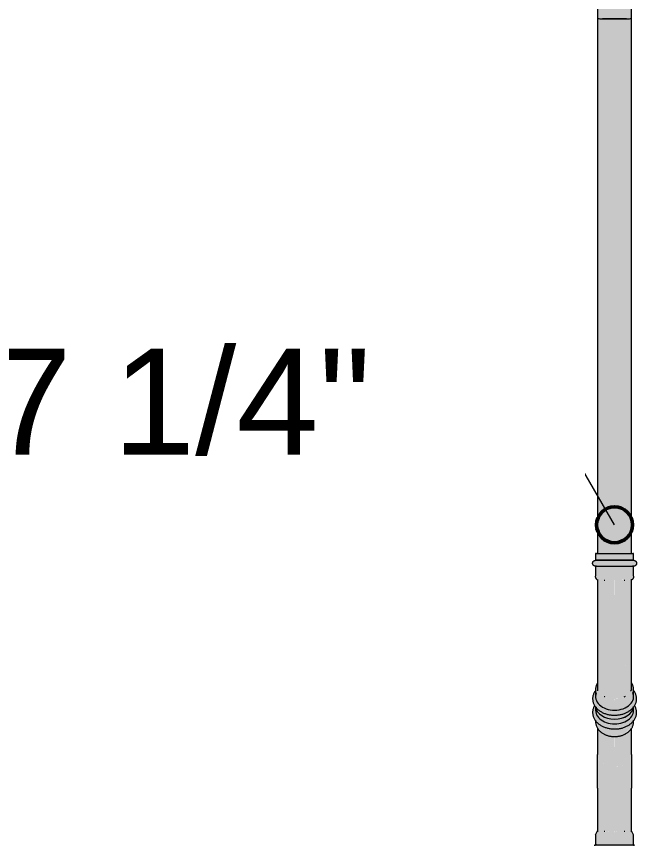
# Model space of a CAD drawing. Header units: inches. Extents: x -3679 to 241, y -496 to 1784.
# Drawn here: x -448.3 to -413.78, y 210.04 to 255.79 of the extents above; entities that cross this region are included whole.
import ezdxf

# ---------------------------------------------------------------- set-up
doc = ezdxf.new("R2010")
doc.units = ezdxf.units.IN
doc.header["$MEASUREMENT"] = 0
doc.layers.add('G-ANNO-DIMS', color=251, linetype='Continuous', lineweight=9)
doc.layers.add('P-PIPE', color=1, linetype='Continuous', lineweight=9)
doc.styles.add('Arial_1', font='arial.ttf', dxfattribs={"height": 5.901198})

# ---------------------------------------------------------------- blocks, each defined once
blk = doc.blocks.new('Victaulic-VicPress316-Elbow 90-45deg Style P568_P571 - Standard-1201902-LOWER PARKING')
at = {"layer": 'P-PIPE'}
for points in [[(-415.334, 216.172), (-415, 216.185), (-415, 216.417), (-415.622, 216.56), (-416.007, 216.936), (-416.007, 217.325), (-416.095, 217.435), (-416.172, 217.276), (-416.223, 217.053), (-416.17, 216.785), (-416.047, 216.603), (-415.888, 216.427), (-415.675, 216.288)], [(-415, 216.185), (-414.323, 216.289), (-414.12, 216.414), (-413.953, 216.603), (-413.829, 216.785), (-413.776, 217.053), (-413.897, 217.433), (-413.993, 217.324), (-413.993, 216.936), (-414.377, 216.56), (-415, 216.417), (-415, 216.3)], [(-415, 216.417), (-415, 216.681), (-415.627, 216.829), (-416.007, 217.182), (-416.007, 216.936), (-415.622, 216.56), (-415.311, 216.489)], [(-415, 216.681), (-414.371, 216.83), (-413.993, 217.201), (-414.005, 217.192), (-414.381, 216.828), (-415, 216.686)], [(-415, 216.417), (-414.377, 216.56), (-413.993, 216.936), (-413.993, 217.2), (-414.378, 216.825), (-415, 216.681), (-415, 216.489)], [(-415, 215.717), (-415, 215.793), (-415.622, 215.937), (-416.007, 216.33), (-416.01, 216.563), (-416.024, 216.578), (-416.03, 216.413), (-416.001, 216.276), (-415.925, 216.138), (-415.824, 216.021), (-415.685, 215.909), (-415.466, 215.801), (-415.211, 215.731), (-415.036, 215.719)], [(-415, 215.793), (-415, 216.185), (-415.371, 216.185), (-415.7, 216.304), (-415.894, 216.433), (-416.007, 216.546), (-416.007, 216.313), (-415.622, 215.937), (-415.17, 215.833)], [(-415, 216.681), (-415, 216.686), (-415.623, 216.829), (-415.622, 216.825), (-415, 216.681)], [(-415, 215.717), (-414.689, 215.762), (-414.525, 215.809), (-414.354, 215.886), (-414.27, 215.944), (-414.153, 216.046), (-414.075, 216.138), (-413.977, 216.334), (-413.981, 216.571), (-413.993, 216.545), (-413.993, 216.313), (-414.377, 215.937), (-415, 215.793), (-415, 215.722)], [(-415, 215.793), (-414.37, 215.944), (-413.993, 216.33), (-413.993, 216.558), (-414.12, 216.414), (-414.325, 216.288), (-414.74, 216.221), (-415, 216.172), (-415, 215.865)], [(-415, 214.034), (-415.007, 215.718), (-415.249, 215.741), (-415.54, 215.833), (-415.789, 215.993), (-415.827, 216.024), (-415.95, 216.183), (-415.935, 214.591), (-415.861, 214.429), (-415.778, 214.326), (-415.7, 214.255), (-415.545, 214.159), (-415.401, 214.1), (-415.246, 214.06), (-415.165, 214.044)], [(-415, 214.034), (-414.723, 214.065), (-414.577, 214.107), (-414.461, 214.156), (-414.328, 214.235), (-414.217, 214.33), (-414.149, 214.414), (-414.107, 214.478), (-414.064, 214.591), (-414.05, 214.708), (-414.052, 216.184), (-414.086, 216.125), (-414.214, 215.993), (-414.331, 215.898), (-414.531, 215.807), (-414.689, 215.762), (-414.903, 215.728), (-415, 215.717), (-415, 214.044)], [(-415.248, 210.421), (-415.204, 210.427), (-415, 210.456), (-415, 212.846), (-415.95, 212.849), (-415.949, 210.435), (-415.891, 210.458), (-415.815, 210.428), (-415.729, 210.434), (-415.654, 210.437), (-415.535, 210.456), (-415.4, 210.438), (-415.25, 210.421)], [(-414.177, 210.428), (-414.168, 210.429), (-414.096, 210.458), (-414.05, 210.435), (-414.064, 212.849), (-415, 212.846), (-414.993, 210.455), (-414.6, 210.435), (-414.326, 210.437), (-414.18, 210.428)], [(-415, 210.237), (-415.007, 210.454), (-415.279, 210.424), (-415.61, 210.448), (-415.731, 210.434), (-415.847, 210.432), (-415.907, 210.456), (-416.007, 210.397), (-416.03, 210.36), (-416.007, 210.24), (-415.179, 210.237)], [(-415, 209.681), (-415, 210.237), (-416.007, 210.239), (-416.007, 209.684), (-415.277, 209.681)], [(-415, 210.237), (-413.993, 210.24), (-413.993, 210.241), (-413.97, 210.359), (-414.019, 210.42), (-414.11, 210.457), (-414.18, 210.428), (-414.463, 210.456), (-414.53, 210.439), (-414.789, 210.438), (-415, 210.456), (-415, 210.359)], [(-415, 209.681), (-413.993, 209.684), (-413.993, 210.24), (-415, 210.237), (-415, 209.681)], [(-415, 209.352), (-415, 209.681), (-416.011, 209.683), (-416.223, 209.52), (-416.157, 209.406), (-416.007, 209.355), (-415.205, 209.352)], [(-415, 209.352), (-413.993, 209.355), (-413.834, 209.407), (-413.776, 209.52), (-413.889, 209.614), (-413.993, 209.684), (-415, 209.681), (-415, 209.433)], [(-415, 208.976), (-415, 209.352), (-416.007, 209.352), (-416.007, 208.979), (-415.068, 208.976)], [(-415, 208.976), (-413.993, 208.979), (-413.993, 209.355), (-415, 209.352), (-415, 209.03)]]:
    blk.add_hatch(color=256, dxfattribs=at).paths.add_polyline_path(points, flags=0)
h = blk.add_hatch(color=256, dxfattribs=at)
h.paths.add_polyline_path([(-415, 212.846), (-415, 214.034), (-415.246, 214.06), (-415.325, 214.075), (-415.475, 214.124), (-415.672, 214.235), (-415.728, 214.275), (-415.823, 214.371), (-415.893, 214.478), (-415.935, 214.591), (-415.95, 214.591), (-415.935, 212.849), (-415.165, 212.846)], flags=0)
h.paths.add_polyline_path([(-415.893, 212.848), (-415.893, 212.849), (-415.912, 213.27)], flags=0)
h = blk.add_hatch(color=256, dxfattribs=at)
h.paths.add_polyline_path([(-415, 212.846), (-414.05, 212.85), (-414.064, 214.591), (-414.107, 214.478), (-414.217, 214.33), (-414.328, 214.235), (-414.461, 214.156), (-414.525, 214.124), (-414.754, 214.06), (-414.835, 214.044), (-415, 214.034), (-415, 212.846)], flags=0)
h.paths.add_polyline_path([(-414.064, 212.849), (-414.064, 212.85), (-414.069, 213.353)], flags=0)
for p, q in [((-416.059, 217.381), (-416.059, 217.169)), ((-413.941, 217.169), (-413.941, 217.383)), ((-416.059, 216.621), (-416.059, 216.545)), ((-413.941, 216.545), (-413.941, 216.621)), ((-415.95, 216.183), (-415.95, 214.708)), ((-414.05, 214.708), (-414.05, 216.188)), ((-415.95, 212.85), (-415.95, 210.412)), ((-414.05, 210.415), (-414.05, 212.85)), ((-416.059, 210.241), (-415.95, 210.459)), ((-416.059, 210.241), (-416.059, 209.685)), ((-413.941, 210.241), (-414.05, 210.459)), ((-413.941, 209.685), (-413.941, 210.241)), ((-416.059, 209.356), (-416.059, 208.98)), ((-413.941, 208.98), (-413.941, 209.356))]:
    blk.add_line(p, q, dxfattribs=at)
at = {"layer": 'P-PIPE', "flags": 128}
for points in [[(-416.101, 217.454), (-416.111, 217.439), (-416.131, 217.404), (-416.149, 217.369), (-416.166, 217.332), (-416.18, 217.295), (-416.193, 217.258), (-416.203, 217.219), (-416.211, 217.181), (-416.218, 217.142), (-416.222, 217.103), (-416.223, 217.063), (-416.223, 217.024), (-416.22, 216.985), (-416.215, 216.946), (-416.208, 216.907), (-416.199, 216.869), (-416.187, 216.831), (-416.174, 216.793), (-416.159, 216.756), (-416.141, 216.72), (-416.122, 216.685), (-416.101, 216.651), (-416.078, 216.617), (-416.054, 216.585), (-416.028, 216.553), (-416, 216.522), (-415.971, 216.493), (-415.94, 216.464), (-415.908, 216.436), (-415.875, 216.41), (-415.841, 216.385), (-415.805, 216.36), (-415.768, 216.337), (-415.73, 216.316), (-415.691, 216.295), (-415.651, 216.275), (-415.61, 216.257), (-415.569, 216.24), (-415.526, 216.224), (-415.483, 216.21), (-415.439, 216.197), (-415.395, 216.185), (-415.35, 216.174), (-415.304, 216.165), (-415.259, 216.157), (-415.212, 216.15), (-415.166, 216.145), (-415.119, 216.141), (-415.072, 216.138), (-415.025, 216.137), (-415, 216.136)], [(-415, 216.136), (-414.953, 216.137), (-414.906, 216.139), (-414.859, 216.142), (-414.812, 216.147), (-414.766, 216.153), (-414.72, 216.16), (-414.674, 216.169), (-414.629, 216.179), (-414.584, 216.19), (-414.54, 216.203), (-414.497, 216.216), (-414.454, 216.232), (-414.412, 216.248), (-414.37, 216.265), (-414.33, 216.284), (-414.29, 216.304), (-414.252, 216.325), (-414.215, 216.348), (-414.178, 216.371), (-414.143, 216.396), (-414.109, 216.422), (-414.076, 216.449), (-414.045, 216.477), (-414.015, 216.506), (-413.987, 216.536), (-413.96, 216.567), (-413.934, 216.599), (-413.911, 216.633), (-413.889, 216.667), (-413.868, 216.701), (-413.85, 216.737), (-413.834, 216.773), (-413.819, 216.81), (-413.807, 216.848), (-413.796, 216.886), (-413.788, 216.925), (-413.782, 216.964), (-413.778, 217.003), (-413.776, 217.042), (-413.777, 217.082), (-413.78, 217.121), (-413.785, 217.16), (-413.792, 217.199), (-413.801, 217.237), (-413.812, 217.275), (-413.826, 217.312), (-413.841, 217.349), (-413.858, 217.385), (-413.878, 217.42), (-413.891, 217.442)], [(-416.059, 216.545), (-416.058, 216.507), (-416.055, 216.47), (-416.049, 216.433), (-416.042, 216.396), (-416.033, 216.359), (-416.021, 216.324), (-416.008, 216.288), (-415.993, 216.254), (-415.977, 216.221), (-415.958, 216.188), (-415.938, 216.157), (-415.917, 216.126), (-415.894, 216.097), (-415.87, 216.068), (-415.845, 216.041), (-415.819, 216.014), (-415.791, 215.989), (-415.763, 215.965), (-415.733, 215.942), (-415.702, 215.92), (-415.671, 215.899), (-415.639, 215.88), (-415.606, 215.861), (-415.572, 215.844), (-415.538, 215.827), (-415.503, 215.812), (-415.467, 215.798), (-415.431, 215.785), (-415.394, 215.773), (-415.357, 215.762), (-415.32, 215.752), (-415.282, 215.744), (-415.244, 215.736), (-415.205, 215.73), (-415.167, 215.724), (-415.128, 215.72), (-415.089, 215.717), (-415.05, 215.715), (-415.01, 215.714), (-415, 215.714)], [(-415, 215.714), (-414.961, 215.715), (-414.921, 215.716), (-414.882, 215.719), (-414.843, 215.723), (-414.805, 215.728), (-414.766, 215.734), (-414.728, 215.741), (-414.69, 215.75), (-414.652, 215.759), (-414.615, 215.77), (-414.578, 215.781), (-414.542, 215.794), (-414.506, 215.808), (-414.471, 215.823), (-414.437, 215.839), (-414.403, 215.856), (-414.37, 215.875), (-414.337, 215.894), (-414.306, 215.914), (-414.275, 215.936), (-414.245, 215.959), (-414.216, 215.983), (-414.188, 216.007), (-414.161, 216.034), (-414.136, 216.061), (-414.111, 216.089), (-414.088, 216.118), (-414.067, 216.148), (-414.046, 216.18), (-414.028, 216.212), (-414.011, 216.245), (-413.995, 216.279), (-413.982, 216.314), (-413.97, 216.35), (-413.96, 216.386), (-413.952, 216.423), (-413.946, 216.46), (-413.943, 216.497), (-413.941, 216.535), (-413.941, 216.545)], [(-415.95, 212.85), (-415.95, 212.955), (-415.95, 213.06), (-415.95, 213.165), (-415.95, 213.269), (-415.95, 213.373), (-415.95, 213.475), (-415.95, 213.577), (-415.95, 213.678), (-415.95, 213.777), (-415.95, 213.874), (-415.95, 213.97), (-415.95, 214.064), (-415.95, 214.157), (-415.95, 214.247), (-415.95, 214.335), (-415.95, 214.42), (-415.95, 214.503), (-415.95, 214.583), (-415.95, 214.661), (-415.95, 214.708)], [(-414.05, 214.708), (-414.05, 214.633), (-414.05, 214.554), (-414.05, 214.473), (-414.05, 214.389), (-414.05, 214.303), (-414.05, 214.214), (-414.05, 214.123), (-414.05, 214.03), (-414.05, 213.935), (-414.05, 213.839), (-414.05, 213.741), (-414.05, 213.641), (-414.05, 213.54), (-414.05, 213.438), (-414.05, 213.335), (-414.05, 213.231), (-414.05, 213.127), (-414.05, 213.022), (-414.05, 212.917), (-414.05, 212.85)], [(-416.003, 209.686), (-416.017, 209.686), (-416.028, 209.686), (-416.039, 209.686), (-416.047, 209.686), (-416.055, 209.685), (-416.062, 209.685), (-416.071, 209.685), (-416.118, 209.674), (-416.082, 209.358), (-416.066, 209.356), (-416.059, 209.356), (-416.052, 209.355), (-416.043, 209.355), (-416.034, 209.355), (-416.023, 209.355), (-416.011, 209.355), (-415.997, 209.354), (-415.981, 209.354), (-415.964, 209.354), (-415.946, 209.354), (-415.926, 209.354), (-415.904, 209.354), (-415.881, 209.354), (-415.857, 209.353), (-415.831, 209.353), (-415.804, 209.353), (-415.776, 209.353), (-415.746, 209.353), (-415.716, 209.353), (-415.684, 209.353), (-415.651, 209.353), (-415.617, 209.352), (-415.582, 209.352), (-415.546, 209.352), (-415.509, 209.352), (-415.472, 209.352), (-415.433, 209.352), (-415.394, 209.352), (-415.355, 209.352), (-415.315, 209.352), (-415.274, 209.352), (-415.233, 209.352), (-415.191, 209.352), (-415.149, 209.352), (-415.107, 209.352), (-415.065, 209.352), (-415.023, 209.352), (-415, 209.352)], [(-415, 209.352), (-414.957, 209.352), (-414.915, 209.352), (-414.873, 209.352), (-414.831, 209.352), (-414.789, 209.352), (-414.748, 209.352), (-414.707, 209.352), (-414.666, 209.352), (-414.626, 209.352), (-414.587, 209.352), (-414.548, 209.352), (-414.51, 209.352), (-414.473, 209.352), (-414.437, 209.352), (-414.401, 209.352), (-414.367, 209.352), (-414.333, 209.353), (-414.301, 209.353), (-414.27, 209.353), (-414.239, 209.353), (-414.21, 209.353), (-414.183, 209.353), (-414.156, 209.353), (-414.131, 209.353), (-414.108, 209.354), (-414.085, 209.354), (-414.065, 209.354), (-414.045, 209.354), (-414.027, 209.354), (-414.011, 209.354), (-413.996, 209.355), (-413.983, 209.355), (-413.971, 209.355), (-413.961, 209.355), (-413.952, 209.355), (-413.945, 209.355), (-413.938, 209.356), (-413.929, 209.356), (-413.882, 209.367), (-413.918, 209.683), (-413.933, 209.685), (-413.941, 209.685), (-413.948, 209.686), (-413.956, 209.686), (-413.966, 209.686), (-413.976, 209.686), (-413.989, 209.686)]]:
    blk.add_lwpolyline(points, dxfattribs=at)
at = {"layer": 'P-PIPE'}
for centre, major_axis, ratio, start_param, end_param in [((-415, 217.433), (1.059, 0), 0.710047, 3.233778, 4.712389), ((-415, 217.433), (1.059, 0), 0.710047, 4.712389, 6.196361), ((-415, 217.169), (1.059, 0), 0.710047, 2.910625, 4.712389), ((-415, 217.169), (1.059, 0), 0.710047, 4.712389, 6.514367), ((-415, 210.459), (0.95, 0), 0.004167, 4.055861, 4.108072), ((-415, 210.459), (0.95, 0), 0.004167, 5.316706, 5.368917), ((-415, 209.685), (-1.059, 0), 0.004167, 5.969026, 7.853982), ((-415, 209.685), (1.059, 0), 0.004167, 4.712389, 6.597345), ((-415, 209.356), (1.059, 0), 0.004167, 2.850113, 4.712389), ((-415, 209.356), (1.059, 0), 0.004167, 4.712389, 6.550885), ((-415, 208.98), (1.059, 0), 0.004167, 2.827433, 4.712389), ((-415, 208.98), (1.059, 0), 0.004167, 4.712389, 6.597345)]:
    blk.add_ellipse(centre, major_axis=major_axis, ratio=ratio, start_param=start_param, end_param=end_param, dxfattribs=at)
blk = doc.blocks.new('Victaulic-VicPress316-Elbow 90-45deg Style P568_P571 - Standard-1201956-LOWER PARKING')
at = {"layer": 'P-PIPE'}
for points in [[(-415, 225.523), (-415, 225.898), (-416.007, 225.899), (-416.007, 225.524), (-415.311, 225.523)], [(-415, 225.194), (-415, 225.523), (-416.047, 225.511), (-416.166, 225.472), (-416.224, 225.359), (-416.165, 225.305), (-416.007, 225.195), (-415.239, 225.194)], [(-415, 224.637), (-415.005, 225.194), (-416.007, 225.194), (-416.007, 224.638), (-415.234, 224.638)], [(-415, 224.637), (-413.993, 224.638), (-413.993, 225.195), (-415, 225.194), (-415, 224.638)], [(-415, 224.42), (-415, 224.637), (-416.007, 224.638), (-416.03, 224.52), (-415.981, 224.46), (-415.891, 224.42), (-415.82, 224.45), (-415.537, 224.42), (-415.47, 224.437), (-415.211, 224.437), (-415.002, 224.42)], [(-415, 222.029), (-415.007, 224.42), (-415.4, 224.44), (-415.674, 224.44), (-415.832, 224.448), (-415.904, 224.42), (-415.95, 224.444), (-415.936, 222.03), (-415.165, 222.029)], [(-415, 224.42), (-414.993, 224.421), (-414.721, 224.451), (-414.39, 224.429), (-414.269, 224.443), (-414.153, 224.446), (-414.093, 224.422), (-413.993, 224.483), (-413.97, 224.52), (-413.993, 224.638), (-415, 224.637), (-415, 224.468)], [(-415, 222.029), (-414.05, 222.03), (-414.051, 224.444), (-414.109, 224.42), (-414.185, 224.449), (-414.271, 224.443), (-414.346, 224.439), (-414.463, 224.42), (-414.563, 224.436), (-414.796, 224.448), (-415, 224.42)], [(-415, 219.497), (-415, 222.029), (-415.95, 222.03), (-415.936, 220.052), (-415.893, 219.939), (-415.823, 219.833), (-415.728, 219.737), (-415.611, 219.654), (-415.475, 219.587), (-415.325, 219.537), (-415.165, 219.507)], [(-415, 219.497), (-414.835, 219.507), (-414.675, 219.537), (-414.525, 219.587), (-414.345, 219.686), (-414.272, 219.737), (-414.177, 219.833), (-414.107, 219.939), (-414.065, 220.052), (-414.05, 220.169), (-414.065, 222.03), (-415, 222.029), (-415, 219.507)], [(-415.244, 217.806), (-415, 217.808), (-415, 219.497), (-415.165, 219.507), (-415.325, 219.537), (-415.475, 219.587), (-415.611, 219.654), (-415.77, 219.779), (-415.823, 219.833), (-415.893, 219.939), (-415.936, 220.052), (-415.95, 220.169), (-415.939, 218.404), (-415.904, 218.272), (-415.891, 218.261), (-415.814, 218.115), (-415.623, 217.97), (-415.514, 217.915), (-415.438, 217.875), (-415.248, 217.807)], [(-414.993, 217.808), (-414.68, 217.833), (-414.489, 217.913), (-414.426, 217.951), (-414.312, 218.005), (-414.17, 218.136), (-414.067, 218.379), (-414.05, 218.463), (-414.065, 220.052), (-414.107, 219.939), (-414.177, 219.833), (-414.272, 219.737), (-414.39, 219.654), (-414.525, 219.587), (-414.675, 219.537), (-414.835, 219.507), (-415, 219.497), (-415, 217.808)], [(-415.335, 216.939), (-415, 216.951), (-415, 217.184), (-415.623, 217.327), (-416.007, 217.701), (-416.018, 218.199), (-416.034, 218.279), (-416.094, 218.197), (-416.171, 218.084), (-416.224, 217.817), (-416.172, 217.594), (-416.08, 217.403), (-415.888, 217.193), (-415.675, 217.054)], [(-415, 217.577), (-415.007, 217.807), (-415.279, 217.818), (-415.48, 217.891), (-415.574, 217.951), (-415.7, 218.013), (-415.847, 218.167), (-415.919, 218.303), (-415.95, 218.527), (-415.95, 218.688), (-416.001, 218.595), (-416.03, 218.458), (-416.007, 218.095), (-415.623, 217.72), (-415.179, 217.618)], [(-415, 217.577), (-414.378, 217.72), (-413.993, 218.095), (-413.993, 218.235), (-413.97, 218.361), (-413.978, 218.537), (-414.05, 218.677), (-414.065, 218.39), (-414.097, 218.272), (-414.124, 218.229), (-414.199, 218.104), (-414.331, 217.99), (-414.463, 217.931), (-414.531, 217.884), (-414.758, 217.816), (-415, 217.807), (-415, 217.655)], [(-415, 216.951), (-414.761, 216.968), (-414.323, 217.055), (-414.12, 217.18), (-413.89, 217.442), (-413.777, 217.817), (-413.837, 218.095), (-413.982, 218.297), (-413.993, 218.162), (-413.993, 217.701), (-414.378, 217.327), (-415, 217.184), (-415, 216.968)], [(-415, 217.184), (-415, 217.577), (-415.623, 217.72), (-416.007, 218.095), (-416.007, 217.701), (-415.623, 217.327), (-415.277, 217.247)], [(-415, 217.184), (-414.378, 217.327), (-413.993, 217.701), (-413.999, 218.089), (-414.378, 217.72), (-415, 217.577), (-415, 217.255)], [(-415, 216.686), (-415.003, 216.951), (-415.372, 216.951), (-415.7, 217.07), (-415.888, 217.193), (-416.007, 217.312), (-415.996, 217.193), (-415.623, 216.829), (-415.205, 216.733)], [(-415, 216.686), (-414.378, 216.829), (-413.993, 217.204), (-413.993, 217.324), (-414.12, 217.18), (-414.325, 217.055), (-414.761, 216.968), (-415, 216.939)]]:
    blk.add_hatch(color=256, dxfattribs=at).paths.add_polyline_path(points, flags=0)
h = blk.add_hatch(color=256, dxfattribs=at)
h.paths.add_polyline_path([(-415, 225.523), (-413.993, 225.524), (-413.993, 225.899), (-415, 225.898), (-415, 225.523)], flags=0)
h.paths.add_polyline_path([(-414.689, 225.523), (-414.689, 225.523), (-414.717, 225.622)], flags=0)
h = blk.add_hatch(color=256, dxfattribs=at)
h.paths.add_polyline_path([(-415, 225.194), (-413.993, 225.195), (-413.777, 225.359), (-413.828, 225.456), (-413.993, 225.524), (-415, 225.523), (-415, 225.276)], flags=0)
h.paths.add_polyline_path([(-413.828, 225.456), (-413.835, 225.473), (-413.83, 225.457)], flags=0)
for p, q in [((-416.059, 225.899), (-416.059, 225.524)), ((-413.941, 225.524), (-413.941, 225.899)), ((-416.059, 225.195), (-416.059, 224.638)), ((-413.941, 224.638), (-413.941, 225.195)), ((-415.95, 224.464), (-415.95, 222.03)), ((-414.05, 222.03), (-414.05, 224.467)), ((-415.95, 220.169), (-415.95, 218.403)), ((-414.05, 218.403), (-414.05, 220.169)), ((-416.059, 218.326), (-416.059, 217.933)), ((-413.941, 217.933), (-413.941, 218.326))]:
    blk.add_line(p, q, dxfattribs=at)
at = {"layer": 'P-PIPE', "flags": 128}
for points in [[(-416.059, 225.195), (-416.066, 225.195), (-416.072, 225.195), (-416.079, 225.196), (-416.085, 225.197), (-416.092, 225.198), (-416.098, 225.2), (-416.105, 225.201), (-416.111, 225.203), (-416.117, 225.205), (-416.123, 225.208), (-416.129, 225.211), (-416.135, 225.214), (-416.141, 225.217), (-416.147, 225.22), (-416.152, 225.224), (-416.157, 225.227), (-416.163, 225.232), (-416.168, 225.236), (-416.173, 225.24), (-416.177, 225.245), (-416.182, 225.25), (-416.186, 225.255), (-416.19, 225.26), (-416.194, 225.265), (-416.198, 225.271), (-416.201, 225.276), (-416.204, 225.282), (-416.207, 225.288), (-416.21, 225.294), (-416.213, 225.3), (-416.215, 225.306), (-416.217, 225.312), (-416.219, 225.319), (-416.22, 225.325), (-416.221, 225.331), (-416.222, 225.338), (-416.223, 225.345), (-416.223, 225.351), (-416.224, 225.358), (-416.224, 225.364), (-416.223, 225.371), (-416.223, 225.377), (-416.222, 225.384), (-416.221, 225.39), (-416.219, 225.397), (-416.218, 225.403), (-416.216, 225.409), (-416.214, 225.416), (-416.211, 225.422), (-416.209, 225.428), (-416.206, 225.434), (-416.203, 225.44), (-416.199, 225.445), (-416.196, 225.451), (-416.192, 225.456), (-416.188, 225.461), (-416.184, 225.467), (-416.18, 225.471), (-416.175, 225.476), (-416.17, 225.481), (-416.165, 225.485), (-416.16, 225.489), (-416.155, 225.493), (-416.15, 225.497), (-416.144, 225.5), (-416.138, 225.504), (-416.132, 225.507), (-416.126, 225.51), (-416.12, 225.512), (-416.114, 225.514), (-416.108, 225.517), (-416.102, 225.518), (-416.095, 225.52), (-416.089, 225.521), (-416.082, 225.522), (-416.076, 225.523), (-416.069, 225.524), (-416.063, 225.524), (-416.059, 225.524)], [(-415, 225.523), (-415.043, 225.523), (-415.085, 225.523), (-415.127, 225.523), (-415.169, 225.523), (-415.211, 225.523), (-415.252, 225.523), (-415.293, 225.523), (-415.333, 225.523), (-415.373, 225.523), (-415.413, 225.523), (-415.451, 225.523), (-415.489, 225.523), (-415.526, 225.523), (-415.563, 225.523), (-415.598, 225.523), (-415.633, 225.523), (-415.666, 225.523), (-415.698, 225.523), (-415.73, 225.523), (-415.76, 225.523), (-415.789, 225.523), (-415.816, 225.523), (-415.843, 225.523), (-415.868, 225.523), (-415.891, 225.523), (-415.913, 225.523), (-415.934, 225.523), (-415.953, 225.524), (-415.971, 225.524), (-415.987, 225.524), (-416.002, 225.524), (-416.015, 225.524), (-416.026, 225.524), (-416.036, 225.524), (-416.044, 225.524), (-416.05, 225.524), (-416.055, 225.524), (-416.058, 225.524), (-416.059, 225.524), (-416.059, 225.524)], [(-416.059, 225.524), (-416.058, 225.524), (-416.056, 225.524), (-416.052, 225.524), (-416.046, 225.524), (-416.038, 225.524), (-416.029, 225.524), (-416.018, 225.524), (-416.005, 225.524)], [(-416.002, 225.195), (-416.015, 225.195), (-416.026, 225.195), (-416.036, 225.195), (-416.044, 225.195), (-416.05, 225.195), (-416.055, 225.195), (-416.058, 225.195), (-416.059, 225.195), (-416.059, 225.195)], [(-416.059, 225.195), (-416.058, 225.195), (-416.056, 225.195), (-416.052, 225.195), (-416.046, 225.195), (-416.038, 225.195), (-416.029, 225.195), (-416.018, 225.195), (-416.005, 225.195), (-415.991, 225.195), (-415.976, 225.195), (-415.958, 225.195), (-415.94, 225.194), (-415.919, 225.194), (-415.897, 225.194), (-415.874, 225.194), (-415.85, 225.194), (-415.824, 225.194), (-415.796, 225.194), (-415.768, 225.194), (-415.738, 225.194), (-415.707, 225.194), (-415.675, 225.194), (-415.642, 225.194), (-415.608, 225.194), (-415.572, 225.194), (-415.536, 225.194), (-415.499, 225.194), (-415.462, 225.194), (-415.423, 225.194), (-415.384, 225.194), (-415.344, 225.194), (-415.304, 225.194), (-415.263, 225.194), (-415.222, 225.194), (-415.18, 225.194), (-415.138, 225.194), (-415.096, 225.194), (-415.054, 225.194), (-415.012, 225.194), (-415, 225.194)], [(-413.941, 225.524), (-413.942, 225.524), (-413.945, 225.524), (-413.949, 225.524), (-413.955, 225.524), (-413.962, 225.524), (-413.972, 225.524), (-413.982, 225.524), (-413.995, 225.524), (-414.009, 225.524), (-414.025, 225.524), (-414.042, 225.524), (-414.061, 225.523), (-414.081, 225.523), (-414.103, 225.523), (-414.126, 225.523), (-414.151, 225.523), (-414.177, 225.523), (-414.204, 225.523), (-414.233, 225.523), (-414.262, 225.523), (-414.293, 225.523), (-414.325, 225.523), (-414.359, 225.523), (-414.393, 225.523), (-414.428, 225.523), (-414.464, 225.523), (-414.501, 225.523), (-414.539, 225.523), (-414.577, 225.523), (-414.616, 225.523), (-414.656, 225.523), (-414.697, 225.523), (-414.737, 225.523), (-414.779, 225.523), (-414.82, 225.523), (-414.862, 225.523), (-414.904, 225.523), (-414.946, 225.523), (-414.989, 225.523), (-415, 225.523)], [(-415, 225.194), (-414.958, 225.194), (-414.916, 225.194), (-414.873, 225.194), (-414.831, 225.194), (-414.79, 225.194), (-414.748, 225.194), (-414.708, 225.194), (-414.667, 225.194), (-414.627, 225.194), (-414.588, 225.194), (-414.549, 225.194), (-414.511, 225.194), (-414.474, 225.194), (-414.438, 225.194), (-414.402, 225.194), (-414.368, 225.194), (-414.334, 225.194), (-414.302, 225.194), (-414.271, 225.194), (-414.241, 225.194), (-414.212, 225.194), (-414.184, 225.194), (-414.158, 225.194), (-414.133, 225.194), (-414.109, 225.194), (-414.087, 225.194), (-414.066, 225.194), (-414.047, 225.195), (-414.029, 225.195), (-414.013, 225.195), (-413.999, 225.195), (-413.986, 225.195), (-413.974, 225.195), (-413.965, 225.195), (-413.957, 225.195), (-413.95, 225.195), (-413.946, 225.195), (-413.943, 225.195), (-413.941, 225.195), (-413.941, 225.195)], [(-413.999, 225.524), (-413.986, 225.524), (-413.974, 225.524), (-413.965, 225.524), (-413.957, 225.524), (-413.95, 225.524), (-413.946, 225.524), (-413.943, 225.524), (-413.941, 225.524), (-413.941, 225.524)], [(-413.941, 225.195), (-413.942, 225.195), (-413.945, 225.195), (-413.949, 225.195), (-413.955, 225.195), (-413.962, 225.195), (-413.972, 225.195), (-413.982, 225.195), (-413.995, 225.195)], [(-413.941, 225.524), (-413.935, 225.524), (-413.928, 225.523), (-413.921, 225.523), (-413.915, 225.522), (-413.908, 225.521), (-413.902, 225.519), (-413.896, 225.518), (-413.889, 225.516), (-413.883, 225.513), (-413.877, 225.511), (-413.871, 225.508), (-413.865, 225.505), (-413.859, 225.502), (-413.854, 225.499), (-413.848, 225.495), (-413.843, 225.491), (-413.838, 225.487), (-413.833, 225.483), (-413.828, 225.479), (-413.823, 225.474), (-413.819, 225.469), (-413.814, 225.464), (-413.81, 225.459), (-413.806, 225.454), (-413.803, 225.448), (-413.799, 225.443), (-413.796, 225.437), (-413.793, 225.431), (-413.79, 225.425), (-413.788, 225.419), (-413.786, 225.413), (-413.784, 225.407), (-413.782, 225.4), (-413.78, 225.394), (-413.779, 225.387), (-413.778, 225.381), (-413.777, 225.374), (-413.777, 225.368), (-413.777, 225.361), (-413.777, 225.355), (-413.777, 225.348), (-413.778, 225.342), (-413.779, 225.335), (-413.78, 225.328), (-413.781, 225.322), (-413.783, 225.316), (-413.784, 225.309), (-413.787, 225.303), (-413.789, 225.297), (-413.792, 225.291), (-413.794, 225.285), (-413.798, 225.279), (-413.801, 225.274), (-413.804, 225.268), (-413.808, 225.263), (-413.812, 225.257), (-413.816, 225.252), (-413.821, 225.247), (-413.825, 225.243), (-413.83, 225.238), (-413.835, 225.234), (-413.84, 225.23), (-413.845, 225.226), (-413.851, 225.222), (-413.856, 225.218), (-413.862, 225.215), (-413.868, 225.212), (-413.874, 225.209), (-413.88, 225.207), (-413.886, 225.204), (-413.892, 225.202), (-413.899, 225.201), (-413.905, 225.199), (-413.911, 225.198), (-413.918, 225.197), (-413.924, 225.196), (-413.931, 225.195), (-413.938, 225.195), (-413.941, 225.195)], [(-415.95, 224.42), (-415.959, 224.427), (-415.967, 224.434), (-415.975, 224.442), (-415.983, 224.449), (-415.99, 224.457), (-415.997, 224.466), (-416.004, 224.474), (-416.01, 224.483), (-416.016, 224.492), (-416.022, 224.501), (-416.027, 224.511), (-416.032, 224.521), (-416.037, 224.53), (-416.041, 224.541), (-416.045, 224.551), (-416.048, 224.561), (-416.051, 224.572), (-416.053, 224.582), (-416.055, 224.593), (-416.057, 224.604), (-416.058, 224.615), (-416.059, 224.626), (-416.059, 224.636), (-416.059, 224.638)], [(-413.941, 224.638), (-413.941, 224.628), (-413.942, 224.617), (-413.943, 224.606), (-413.945, 224.595), (-413.947, 224.584), (-413.949, 224.574), (-413.952, 224.563), (-413.955, 224.553), (-413.959, 224.542), (-413.963, 224.532), (-413.967, 224.522), (-413.972, 224.513), (-413.977, 224.503), (-413.983, 224.494), (-413.989, 224.485), (-413.995, 224.476), (-414.002, 224.467), (-414.009, 224.459), (-414.016, 224.451), (-414.024, 224.443), (-414.032, 224.436), (-414.04, 224.428), (-414.049, 224.422), (-414.05, 224.42)], [(-415.95, 222.03), (-415.95, 221.925), (-415.95, 221.82), (-415.95, 221.715), (-415.95, 221.611), (-415.95, 221.507), (-415.95, 221.404), (-415.95, 221.303), (-415.95, 221.202), (-415.95, 221.103), (-415.95, 221.005), (-415.95, 220.909), (-415.95, 220.814), (-415.95, 220.722), (-415.95, 220.632), (-415.95, 220.544), (-415.95, 220.458), (-415.95, 220.375), (-415.95, 220.294), (-415.95, 220.217), (-415.95, 220.169)], [(-414.05, 220.169), (-414.05, 220.245), (-414.05, 220.324), (-414.05, 220.405), (-414.05, 220.489), (-414.05, 220.576), (-414.05, 220.665), (-414.05, 220.756), (-414.05, 220.849), (-414.05, 220.944), (-414.05, 221.04), (-414.05, 221.139), (-414.05, 221.239), (-414.05, 221.34), (-414.05, 221.442), (-414.05, 221.545), (-414.05, 221.649), (-414.05, 221.753), (-414.05, 221.858), (-414.05, 221.963), (-414.05, 222.03)], [(-416.025, 218.318), (-416.04, 218.301), (-416.065, 218.269), (-416.089, 218.236), (-416.111, 218.202), (-416.131, 218.168), (-416.15, 218.132), (-416.166, 218.096), (-416.181, 218.059), (-416.193, 218.021), (-416.204, 217.983), (-416.212, 217.945), (-416.218, 217.906), (-416.222, 217.867), (-416.224, 217.827), (-416.223, 217.788), (-416.22, 217.749), (-416.215, 217.71), (-416.208, 217.671), (-416.199, 217.633), (-416.188, 217.595), (-416.174, 217.558), (-416.159, 217.521), (-416.142, 217.485), (-416.122, 217.45), (-416.101, 217.416), (-416.078, 217.382), (-416.054, 217.35), (-416.028, 217.318), (-416, 217.287), (-415.971, 217.258), (-415.94, 217.229), (-415.909, 217.202), (-415.875, 217.176), (-415.841, 217.15), (-415.805, 217.126), (-415.768, 217.103), (-415.73, 217.081), (-415.691, 217.061), (-415.651, 217.041), (-415.611, 217.023), (-415.569, 217.006), (-415.526, 216.991), (-415.483, 216.976), (-415.439, 216.963), (-415.395, 216.951), (-415.35, 216.941), (-415.305, 216.931), (-415.259, 216.923), (-415.213, 216.917), (-415.166, 216.911), (-415.119, 216.907), (-415.073, 216.904), (-415.026, 216.903), (-415, 216.903)], [(-415.953, 218.691), (-415.972, 218.659), (-415.989, 218.626), (-416.005, 218.592), (-416.018, 218.557), (-416.03, 218.522), (-416.04, 218.485), (-416.048, 218.449), (-416.054, 218.411), (-416.057, 218.374), (-416.059, 218.336), (-416.059, 218.326)], [(-415, 216.903), (-414.953, 216.904), (-414.906, 216.906), (-414.859, 216.909), (-414.813, 216.914), (-414.766, 216.919), (-414.72, 216.927), (-414.675, 216.935), (-414.629, 216.945), (-414.585, 216.956), (-414.541, 216.969), (-414.497, 216.983), (-414.454, 216.998), (-414.412, 217.014), (-414.371, 217.032), (-414.331, 217.05), (-414.291, 217.07), (-414.253, 217.091), (-414.215, 217.114), (-414.179, 217.137), (-414.144, 217.162), (-414.11, 217.188), (-414.077, 217.214), (-414.046, 217.242), (-414.016, 217.271), (-413.987, 217.301), (-413.96, 217.332), (-413.935, 217.364), (-413.911, 217.397), (-413.889, 217.431), (-413.869, 217.466), (-413.851, 217.502), (-413.834, 217.538), (-413.82, 217.575), (-413.807, 217.612), (-413.797, 217.651), (-413.788, 217.689), (-413.782, 217.728), (-413.778, 217.767), (-413.777, 217.806), (-413.777, 217.846), (-413.78, 217.885), (-413.785, 217.924), (-413.792, 217.962), (-413.801, 218.001), (-413.813, 218.039), (-413.826, 218.076), (-413.841, 218.113), (-413.859, 218.149), (-413.878, 218.184), (-413.899, 218.218), (-413.922, 218.252), (-413.946, 218.284), (-413.972, 218.316)], [(-413.941, 218.326), (-413.942, 218.364), (-413.945, 218.401), (-413.951, 218.439), (-413.958, 218.476), (-413.967, 218.512), (-413.979, 218.548), (-413.992, 218.583), (-414.007, 218.617), (-414.024, 218.65), (-414.042, 218.683)]]:
    blk.add_lwpolyline(points, dxfattribs=at)
at = {"layer": 'P-PIPE'}
for centre, major_axis, ratio, start_param, end_param in [((-415, 225.899), (-1.059, 0), 0.000917, 5.969026, 7.853982), ((-415, 225.899), (1.059, 0), 0.000917, 4.712389, 6.597345), ((-415, 225.524), (1.059, 0), 0.000917, 2.827433, 4.712389), ((-415, 225.195), (1.059, 0), 0.000917, 2.827433, 4.712389), ((-415, 225.524), (1.059, 0), 0.000917, 4.712389, 6.597345), ((-415, 225.195), (1.059, 0), 0.000917, 4.712389, 6.597345), ((-415, 224.42), (0.95, 0), 0.000917, 4.055861, 4.108072), ((-415, 224.42), (0.95, 0), 0.000917, 5.316706, 5.368917), ((-415, 218.48), (0.95, 0), 0.707755, 5.932008, 5.969026), ((-415, 217.933), (1.059, 0), 0.707755, 2.857635, 4.712389), ((-415, 218.48), (0.95, 0), 0.707755, 4.055861, 4.108072), ((-415, 217.933), (1.059, 0), 0.707755, 4.712389, 6.597345), ((-415, 218.48), (0.95, 0), 0.707755, 5.316706, 5.394462), ((-415, 217.435), (1.059, 0), 0.707755, 3.237655, 4.712389), ((-415, 217.435), (1.059, 0), 0.707755, 4.712389, 6.190012)]:
    blk.add_ellipse(centre, major_axis=major_axis, ratio=ratio, start_param=start_param, end_param=end_param, dxfattribs=at)

msp = doc.modelspace()

# ---------------------------------------------------------------- hatches: boundary and pattern name
at = {"layer": 'P-PIPE'}
h = msp.add_hatch(color=256, dxfattribs=at)
h.paths.add_polyline_path([(-415.004, 255.669), (-414.049, 255.673), (-414.049, 256.966), (-414.471, 257.381), (-415.004, 257.913), (-414.049, 258.868), (-414.049, 260.161), (-414.083, 260.159), (-414.083, 260.159), (-415.951, 260.159), (-415.951, 255.673), (-415.672, 255.673), (-415.004, 255.672)], flags=0)
h.paths.add_polyline_path([(-414.083, 260.159), (-414.083, 260.16), (-414.083, 260.159)], flags=0)
for points in [[(-415, 225.898), (-415.004, 255.669), (-415.246, 255.669), (-415.25, 255.669), (-415.95, 255.672), (-415.936, 225.899), (-415.165, 225.899)], [(-415, 225.898), (-414.05, 225.899), (-414.05, 255.673), (-414.528, 255.67), (-415, 255.669), (-415, 225.899)]]:
    msp.add_hatch(color=256, dxfattribs=at).paths.add_polyline_path(points, flags=0)

# ---------------------------------------------------------------- linework, layer by layer
at = {"layer": 'G-ANNO-DIMS'}
for p, q in [((-419.042, 234.502), (-427.432, 234.502)), ((-415, 227.502), (-419.042, 234.502))]:
    msp.add_line(p, q, dxfattribs=at)
at = {"layer": 'G-ANNO-DIMS', "lineweight": 50}
msp.add_circle((-415, 227.502), 1, dxfattribs=at)
at = {"layer": 'P-PIPE'}
for p, q in [((-415.951, 260.161), (-415.951, 255.673)), ((-414.049, 255.673), (-414.049, 256.967)), ((-415.95, 255.673), (-415.95, 225.899)), ((-414.05, 225.899), (-414.05, 255.673)), ((-415.95, 218.415), (-415.95, 218.258)), ((-414.05, 218.273), (-414.05, 218.415))]:
    msp.add_line(p, q, dxfattribs=at)
for major_axis, ratio, start_param, end_param in [((0.951, 0), 0.004299, 3.141593, 3.399225), ((0.951, 0), 0.004299, 3.404176, 3.661025), ((0.951, 0), 0.004299, 3.665651, 3.922824), ((0.95, 0), 0.000917, 3.926991, 4.183895), ((0.951, 0), 0.004299, 3.927281, 4.184624), ((0.95, 0), 0.000917, 4.18879, 4.446376), ((0.951, 0), 0.004299, 4.188973, 4.446423), ((0.95, 0), 0.000917, 4.45059, 4.708474), ((0.951, 0), 0.004299, 4.450687, 4.708222), ((0.95, 0), 0.000917, 4.712389, 4.970532), ((0.951, 0), 0.004299, 4.712408, 4.970022), ((0.95, 0), 0.000917, 4.974188, 5.23262), ((0.951, 0), 0.004299, 4.974125, 5.231821), ((0.95, 0), 0.000917, 5.235988, 5.494828), ((0.951, 0), 0.004299, 5.235824, 5.493621), ((0.951, 0), 0.004299, 5.497474, 5.75542), ((0.951, 0), 0.004299, 5.758984, 6.017219), ((0.951, 0), 0.004299, 6.019356, 6.279019)]:
    msp.add_ellipse((-415, 255.673), major_axis=major_axis, ratio=ratio, start_param=start_param, end_param=end_param, dxfattribs=at)

# ---------------------------------------------------------------- block references
for name in ['Victaulic-VicPress316-Elbow 90-45deg Style P568_P571 - Standard-1201956-LOWER PARKING', 'Victaulic-VicPress316-Elbow 90-45deg Style P568_P571 - Standard-1201902-LOWER PARKING']:
    msp.add_blockref(name, (0, 0), dxfattribs=at)

# ---------------------------------------------------------------- next in the draw order: texts
at = {"layer": 'G-ANNO-DIMS', "insert": (-482.992, 237.306), "char_height": 5.9012, "width": 64.872, "attachment_point": 1, "line_spacing_factor": 0.938532, "style": 'Arial_1', "bg_fill": 3, "box_fill_scale": 1.25, "bg_fill_color": 0, "bg_fill_transparency": 0}
msp.add_mtext('BOP 8\' - 7 1/4"', dxfattribs=at)

doc.saveas('drawing.dxf')
